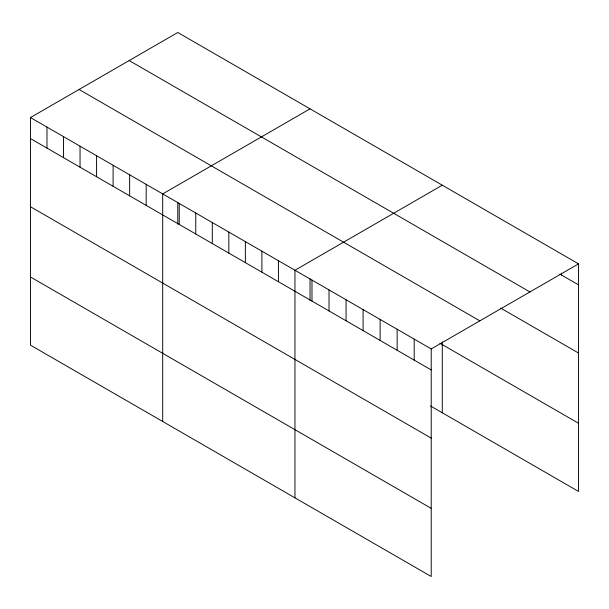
<?xml version="1.0" encoding="UTF-8"?>
<svg xmlns="http://www.w3.org/2000/svg" width="609" height="609" viewBox="0 0 609 609"><rect width="100%" height="100%" fill="white"/><g stroke="black" fill="none" stroke-linecap="round" stroke-linejoin="round"><path stroke-width="0.91" d="M30.45 117.552L431.218 348.927L431.218 576.51L30.45 345.136L30.45 117.552L177.782 32.49L578.55 263.864L578.55 491.448L430.479 405.967M310.034 108.844L162.702 193.906L162.702 421.489M442.286 185.197L294.954 270.259L294.954 497.842M431.218 348.927L578.55 263.864M559.892 274.111L578.55 284.875M129.161 60.557L529.929 291.939M500.689 308.093L578.55 353.045M79.071 89.477L479.839 320.859M439.926 343.248L578.55 423.285M30.45 138.563L431.218 369.937M30.45 206.725L431.218 438.107M30.45 276.966L431.218 508.348M561.521 273.22L561.521 275.047M442.286 341.839L442.286 412.78M414.189 339.099L414.189 360.109M397.152 329.263L397.152 350.274M380.123 319.428L380.123 340.439M363.086 309.593L363.086 330.603M346.057 299.765L346.057 320.776M329.02 289.93L329.02 310.94M311.991 280.094L311.991 301.105M310.034 278.671L310.034 300.45M278.427 260.713L278.427 281.723M261.893 251.174L261.893 272.185M245.358 241.628L245.358 262.639M228.832 232.082L228.832 253.093M212.297 222.536L212.297 243.547M195.763 212.99L195.763 234.001M179.236 203.452L179.236 224.462M177.782 202.317L177.782 224.089M146.175 184.36L146.175 205.37M129.641 174.813L129.641 195.824M113.107 165.267L113.107 186.285M96.58 155.729L96.58 176.739M80.045 146.183L80.045 167.193M63.511 136.637L63.511 157.647M46.984 127.091L46.984 148.101"/></g></svg>
